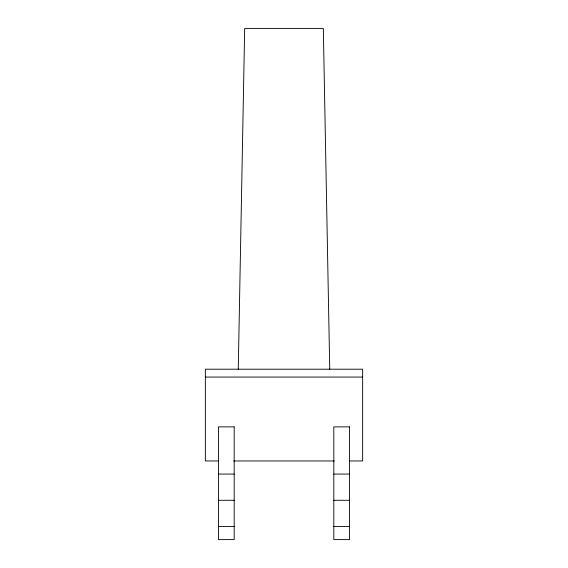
<?xml version="1.0" encoding="UTF-8"?>
<svg xmlns="http://www.w3.org/2000/svg" width="568" height="568" viewBox="0 0 568 568"><rect width="100%" height="100%" fill="white"/><g stroke="black" fill="none" stroke-linecap="round" stroke-linejoin="round"><path stroke-width="0.85" d="M238.262 369.2L244.68 28.4L323.32 28.4L329.738 369.2M205.353 377.067L362.647 377.067M218.609 460.953L205.353 460.953L205.353 369.2L362.647 369.2L362.647 460.953L349.391 460.953M233.633 460.953L334.367 460.953M218.46 474.06L234.194 474.06M333.806 474.06L349.54 474.06M218.46 500.28L234.194 500.28M333.806 500.28L349.54 500.28M218.46 526.493L234.194 526.493M333.806 526.493L349.54 526.493M234.194 426.873L218.46 426.873L218.46 539.6L234.194 539.6L234.194 426.873M349.54 426.873L333.806 426.873L333.806 539.6L349.54 539.6L349.54 426.873"/></g></svg>
